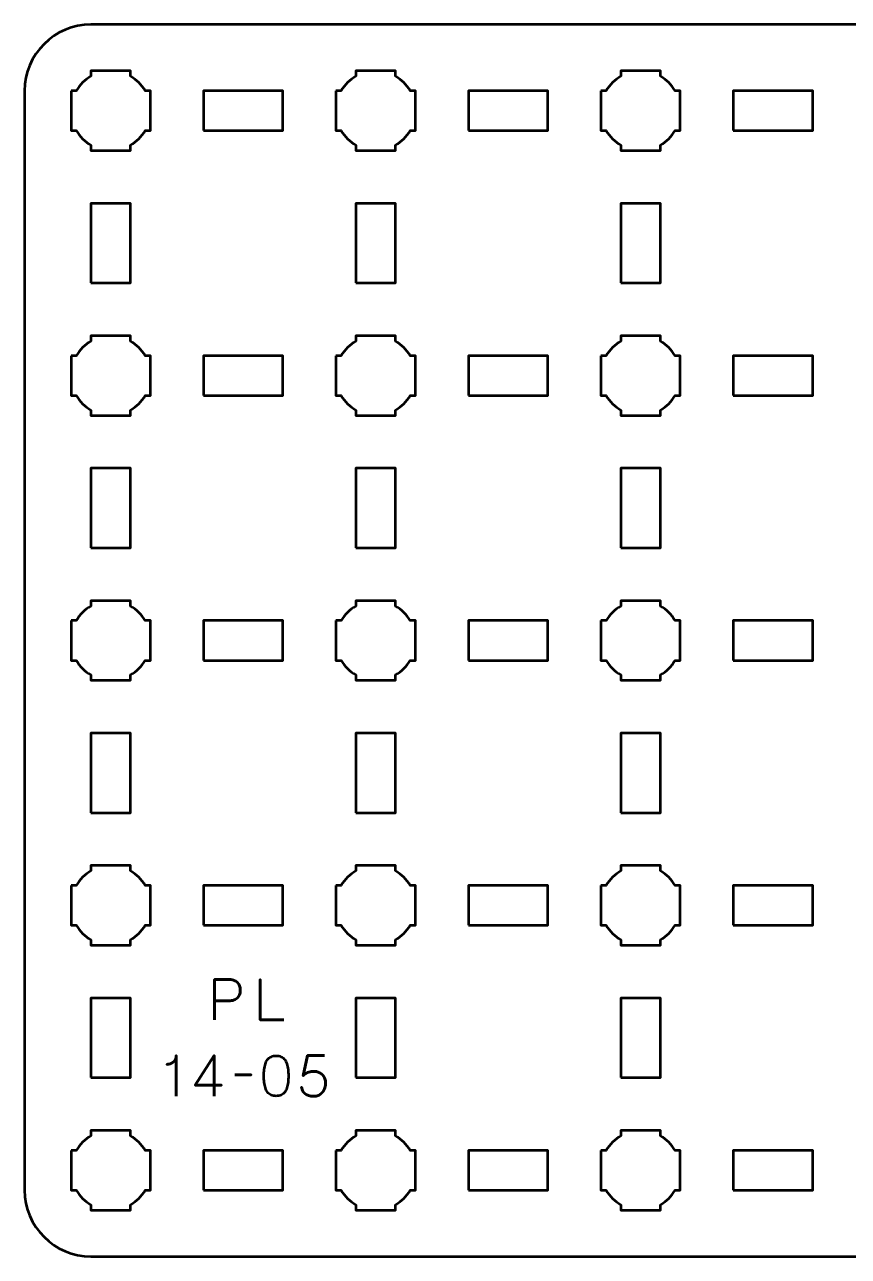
# Model space of a CAD drawing. Header units: centimetres. Extents: x -24.1 to 3.1, y -19.5 to -10.2.
# Drawn here: x -24.15 to -17.93, y -19.5 to -10.2 of the extents above; entities that cross this region are included whole.
import ezdxf

# ---------------------------------------------------------------- set-up
doc = ezdxf.new("R2010")
doc.units = ezdxf.units.CM
doc.header["$MEASUREMENT"] = 0
doc.layers.add('Layer 1', color=7, linetype='Continuous')

msp = doc.modelspace()

# ---------------------------------------------------------------- linework, layer by layer
at = {"layer": 'Layer 1', "color": 250, "lineweight": 53}
for points in [[(-22.8, -11), (-22.2, -11), (-22.2, -10.7), (-22.8, -10.7), (-22.8, -11)], [(-20.8, -11), (-20.2, -11), (-20.2, -10.7), (-20.8, -10.7), (-20.8, -11)], [(-18.8, -11), (-18.2, -11), (-18.2, -10.7), (-18.8, -10.7), (-18.8, -11)], [(-23.65, -12.15), (-23.35, -12.15), (-23.35, -11.55), (-23.65, -11.55), (-23.65, -12.15)], [(-21.65, -12.15), (-21.35, -12.15), (-21.35, -11.55), (-21.65, -11.55), (-21.65, -12.15)], [(-19.65, -12.15), (-19.35, -12.15), (-19.35, -11.55), (-19.65, -11.55), (-19.65, -12.15)], [(-22.8, -13), (-22.2, -13), (-22.2, -12.7), (-22.8, -12.7), (-22.8, -13)], [(-20.8, -13), (-20.2, -13), (-20.2, -12.7), (-20.8, -12.7), (-20.8, -13)], [(-18.8, -13), (-18.2, -13), (-18.2, -12.7), (-18.8, -12.7), (-18.8, -13)], [(-23.65, -14.15), (-23.35, -14.15), (-23.35, -13.55), (-23.65, -13.55), (-23.65, -14.15)], [(-21.65, -14.15), (-21.35, -14.15), (-21.35, -13.55), (-21.65, -13.55), (-21.65, -14.15)], [(-19.65, -14.15), (-19.35, -14.15), (-19.35, -13.55), (-19.65, -13.55), (-19.65, -14.15)], [(-22.8, -15), (-22.2, -15), (-22.2, -14.7), (-22.8, -14.7), (-22.8, -15)], [(-20.8, -15), (-20.2, -15), (-20.2, -14.7), (-20.8, -14.7), (-20.8, -15)], [(-18.8, -15), (-18.2, -15), (-18.2, -14.7), (-18.8, -14.7), (-18.8, -15)], [(-23.65, -16.15), (-23.35, -16.15), (-23.35, -15.55), (-23.65, -15.55), (-23.65, -16.15)], [(-21.65, -16.15), (-21.35, -16.15), (-21.35, -15.55), (-21.65, -15.55), (-21.65, -16.15)], [(-19.65, -16.15), (-19.35, -16.15), (-19.35, -15.55), (-19.65, -15.55), (-19.65, -16.15)], [(-22.8, -17), (-22.2, -17), (-22.2, -16.7), (-22.8, -16.7), (-22.8, -17)], [(-20.8, -17), (-20.2, -17), (-20.2, -16.7), (-20.8, -16.7), (-20.8, -17)], [(-18.8, -17), (-18.2, -17), (-18.2, -16.7), (-18.8, -16.7), (-18.8, -17)], [(-23.65, -18.15), (-23.35, -18.15), (-23.35, -17.55), (-23.65, -17.55), (-23.65, -18.15)], [(-21.65, -18.15), (-21.35, -18.15), (-21.35, -17.55), (-21.65, -17.55), (-21.65, -18.15)], [(-19.65, -18.15), (-19.35, -18.15), (-19.35, -17.55), (-19.65, -17.55), (-19.65, -18.15)], [(-22.8, -19), (-22.2, -19), (-22.2, -18.7), (-22.8, -18.7), (-22.8, -19)], [(-20.8, -19), (-20.2, -19), (-20.2, -18.7), (-20.8, -18.7), (-20.8, -19)], [(-18.8, -19), (-18.2, -19), (-18.2, -18.7), (-18.8, -18.7), (-18.8, -19)]]:
    msp.add_lwpolyline(points, close=True, dxfattribs=at)
msp.add_open_spline([(-24.15, -19), (-24.15, -19), (-24.15, -10.7), (-24.15, -10.7), (-24.15, -10.7), (-24.15, -10.42391), (-23.92609, -10.2), (-23.65, -10.2), (-23.65, -10.2), (-23.65, -10.2), (2.65, -10.2), (2.65, -10.2), (2.65, -10.2), (2.92609, -10.2), (3.15, -10.42391), (3.15, -10.7), (3.15, -10.7), (3.15, -10.7), (3.15, -19), (3.15, -19), (3.15, -19), (3.15, -19.27609), (2.92609, -19.5), (2.65, -19.5), (2.65, -19.5), (2.65, -19.5), (-23.65, -19.5), (-23.65, -19.5), (-23.65, -19.5), (-23.92609, -19.5), (-24.15, -19.27609), (-24.15, -19)], degree=3, knots=[0, 0, 0, 0, 0.125, 0.125, 0.125, 0.125, 0.25, 0.25, 0.25, 0.25, 0.375, 0.375, 0.375, 0.375, 0.5, 0.5, 0.5, 0.5, 0.625, 0.625, 0.625, 0.625, 0.75, 0.75, 0.75, 0.75, 0.875, 0.875, 0.875, 0.875, 1, 1, 1, 1], dxfattribs=at)
at = {"layer": 'Layer 1', "lineweight": 53}
for points in [[(-23.8, -10.7), (-23.8, -10.7), (-23.75985, -10.7), (-23.75985, -10.7), (-23.75985, -10.7), (-23.7335, -10.65447), (-23.69553, -10.6165), (-23.65, -10.59015), (-23.65, -10.59015), (-23.65, -10.59015), (-23.65, -10.55), (-23.65, -10.55), (-23.65, -10.55), (-23.65, -10.55), (-23.5, -10.55), (-23.5, -10.55), (-23.5, -10.55), (-23.5, -10.55), (-23.35, -10.55), (-23.35, -10.55), (-23.35, -10.55), (-23.35, -10.55), (-23.35, -10.59015), (-23.35, -10.59015), (-23.35, -10.59015), (-23.30447, -10.6165), (-23.2665, -10.65447), (-23.24015, -10.7), (-23.24015, -10.7), (-23.24015, -10.7), (-23.2, -10.7), (-23.2, -10.7), (-23.2, -10.7), (-23.2, -10.7), (-23.2, -10.85), (-23.2, -10.85), (-23.2, -10.85), (-23.2, -10.85), (-23.2, -11), (-23.2, -11), (-23.2, -11), (-23.2, -11), (-23.24015, -11), (-23.24015, -11), (-23.24015, -11), (-23.2665, -11.04553), (-23.30447, -11.0835), (-23.35, -11.10985), (-23.35, -11.10985), (-23.35, -11.10985), (-23.35, -11.15), (-23.35, -11.15), (-23.35, -11.15), (-23.35, -11.15), (-23.5, -11.15), (-23.5, -11.15), (-23.5, -11.15), (-23.5, -11.15), (-23.65, -11.15), (-23.65, -11.15), (-23.65, -11.15), (-23.65, -11.15), (-23.65, -11.10985), (-23.65, -11.10985), (-23.65, -11.10985), (-23.69553, -11.0835), (-23.7335, -11.04553), (-23.75985, -11), (-23.75985, -11), (-23.75985, -11), (-23.8, -11), (-23.8, -11), (-23.8, -11), (-23.8, -11), (-23.8, -10.85), (-23.8, -10.85), (-23.8, -10.85), (-23.8, -10.85), (-23.8, -10.7), (-23.8, -10.7)], [(-21.8, -10.7), (-21.8, -10.7), (-21.75985, -10.7), (-21.75985, -10.7), (-21.75985, -10.7), (-21.7335, -10.65447), (-21.69553, -10.6165), (-21.65, -10.59015), (-21.65, -10.59015), (-21.65, -10.59015), (-21.65, -10.55), (-21.65, -10.55), (-21.65, -10.55), (-21.65, -10.55), (-21.5, -10.55), (-21.5, -10.55), (-21.5, -10.55), (-21.5, -10.55), (-21.35, -10.55), (-21.35, -10.55), (-21.35, -10.55), (-21.35, -10.55), (-21.35, -10.59015), (-21.35, -10.59015), (-21.35, -10.59015), (-21.30447, -10.6165), (-21.2665, -10.65447), (-21.24015, -10.7), (-21.24015, -10.7), (-21.24015, -10.7), (-21.2, -10.7), (-21.2, -10.7), (-21.2, -10.7), (-21.2, -10.7), (-21.2, -10.85), (-21.2, -10.85), (-21.2, -10.85), (-21.2, -10.85), (-21.2, -11), (-21.2, -11), (-21.2, -11), (-21.2, -11), (-21.24015, -11), (-21.24015, -11), (-21.24015, -11), (-21.2665, -11.04553), (-21.30447, -11.0835), (-21.35, -11.10985), (-21.35, -11.10985), (-21.35, -11.10985), (-21.35, -11.15), (-21.35, -11.15), (-21.35, -11.15), (-21.35, -11.15), (-21.5, -11.15), (-21.5, -11.15), (-21.5, -11.15), (-21.5, -11.15), (-21.65, -11.15), (-21.65, -11.15), (-21.65, -11.15), (-21.65, -11.15), (-21.65, -11.10985), (-21.65, -11.10985), (-21.65, -11.10985), (-21.69553, -11.0835), (-21.7335, -11.04553), (-21.75985, -11), (-21.75985, -11), (-21.75985, -11), (-21.8, -11), (-21.8, -11), (-21.8, -11), (-21.8, -11), (-21.8, -10.85), (-21.8, -10.85), (-21.8, -10.85), (-21.8, -10.85), (-21.8, -10.7), (-21.8, -10.7)], [(-19.8, -10.7), (-19.8, -10.7), (-19.75985, -10.7), (-19.75985, -10.7), (-19.75985, -10.7), (-19.7335, -10.65447), (-19.69553, -10.6165), (-19.65, -10.59015), (-19.65, -10.59015), (-19.65, -10.59015), (-19.65, -10.55), (-19.65, -10.55), (-19.65, -10.55), (-19.65, -10.55), (-19.5, -10.55), (-19.5, -10.55), (-19.5, -10.55), (-19.5, -10.55), (-19.35, -10.55), (-19.35, -10.55), (-19.35, -10.55), (-19.35, -10.55), (-19.35, -10.59015), (-19.35, -10.59015), (-19.35, -10.59015), (-19.30447, -10.6165), (-19.2665, -10.65447), (-19.24015, -10.7), (-19.24015, -10.7), (-19.24015, -10.7), (-19.2, -10.7), (-19.2, -10.7), (-19.2, -10.7), (-19.2, -10.7), (-19.2, -10.85), (-19.2, -10.85), (-19.2, -10.85), (-19.2, -10.85), (-19.2, -11), (-19.2, -11), (-19.2, -11), (-19.2, -11), (-19.24015, -11), (-19.24015, -11), (-19.24015, -11), (-19.2665, -11.04553), (-19.30447, -11.0835), (-19.35, -11.10985), (-19.35, -11.10985), (-19.35, -11.10985), (-19.35, -11.15), (-19.35, -11.15), (-19.35, -11.15), (-19.35, -11.15), (-19.5, -11.15), (-19.5, -11.15), (-19.5, -11.15), (-19.5, -11.15), (-19.65, -11.15), (-19.65, -11.15), (-19.65, -11.15), (-19.65, -11.15), (-19.65, -11.10985), (-19.65, -11.10985), (-19.65, -11.10985), (-19.69553, -11.0835), (-19.7335, -11.04553), (-19.75985, -11), (-19.75985, -11), (-19.75985, -11), (-19.8, -11), (-19.8, -11), (-19.8, -11), (-19.8, -11), (-19.8, -10.85), (-19.8, -10.85), (-19.8, -10.85), (-19.8, -10.85), (-19.8, -10.7), (-19.8, -10.7)], [(-23.8, -12.7), (-23.8, -12.7), (-23.75985, -12.7), (-23.75985, -12.7), (-23.75985, -12.7), (-23.7335, -12.65447), (-23.69553, -12.6165), (-23.65, -12.59015), (-23.65, -12.59015), (-23.65, -12.59015), (-23.65, -12.55), (-23.65, -12.55), (-23.65, -12.55), (-23.65, -12.55), (-23.5, -12.55), (-23.5, -12.55), (-23.5, -12.55), (-23.5, -12.55), (-23.35, -12.55), (-23.35, -12.55), (-23.35, -12.55), (-23.35, -12.55), (-23.35, -12.59015), (-23.35, -12.59015), (-23.35, -12.59015), (-23.30447, -12.6165), (-23.2665, -12.65447), (-23.24015, -12.7), (-23.24015, -12.7), (-23.24015, -12.7), (-23.2, -12.7), (-23.2, -12.7), (-23.2, -12.7), (-23.2, -12.7), (-23.2, -12.85), (-23.2, -12.85), (-23.2, -12.85), (-23.2, -12.85), (-23.2, -13), (-23.2, -13), (-23.2, -13), (-23.2, -13), (-23.24015, -13), (-23.24015, -13), (-23.24015, -13), (-23.2665, -13.04553), (-23.30447, -13.0835), (-23.35, -13.10985), (-23.35, -13.10985), (-23.35, -13.10985), (-23.35, -13.15), (-23.35, -13.15), (-23.35, -13.15), (-23.35, -13.15), (-23.5, -13.15), (-23.5, -13.15), (-23.5, -13.15), (-23.5, -13.15), (-23.65, -13.15), (-23.65, -13.15), (-23.65, -13.15), (-23.65, -13.15), (-23.65, -13.10985), (-23.65, -13.10985), (-23.65, -13.10985), (-23.69553, -13.0835), (-23.7335, -13.04553), (-23.75985, -13), (-23.75985, -13), (-23.75985, -13), (-23.8, -13), (-23.8, -13), (-23.8, -13), (-23.8, -13), (-23.8, -12.85), (-23.8, -12.85), (-23.8, -12.85), (-23.8, -12.85), (-23.8, -12.7), (-23.8, -12.7)], [(-21.8, -12.7), (-21.8, -12.7), (-21.75985, -12.7), (-21.75985, -12.7), (-21.75985, -12.7), (-21.7335, -12.65447), (-21.69553, -12.6165), (-21.65, -12.59015), (-21.65, -12.59015), (-21.65, -12.59015), (-21.65, -12.55), (-21.65, -12.55), (-21.65, -12.55), (-21.65, -12.55), (-21.5, -12.55), (-21.5, -12.55), (-21.5, -12.55), (-21.5, -12.55), (-21.35, -12.55), (-21.35, -12.55), (-21.35, -12.55), (-21.35, -12.55), (-21.35, -12.59015), (-21.35, -12.59015), (-21.35, -12.59015), (-21.30447, -12.6165), (-21.2665, -12.65447), (-21.24015, -12.7), (-21.24015, -12.7), (-21.24015, -12.7), (-21.2, -12.7), (-21.2, -12.7), (-21.2, -12.7), (-21.2, -12.7), (-21.2, -12.85), (-21.2, -12.85), (-21.2, -12.85), (-21.2, -12.85), (-21.2, -13), (-21.2, -13), (-21.2, -13), (-21.2, -13), (-21.24015, -13), (-21.24015, -13), (-21.24015, -13), (-21.2665, -13.04553), (-21.30447, -13.0835), (-21.35, -13.10985), (-21.35, -13.10985), (-21.35, -13.10985), (-21.35, -13.15), (-21.35, -13.15), (-21.35, -13.15), (-21.35, -13.15), (-21.5, -13.15), (-21.5, -13.15), (-21.5, -13.15), (-21.5, -13.15), (-21.65, -13.15), (-21.65, -13.15), (-21.65, -13.15), (-21.65, -13.15), (-21.65, -13.10985), (-21.65, -13.10985), (-21.65, -13.10985), (-21.69553, -13.0835), (-21.7335, -13.04553), (-21.75985, -13), (-21.75985, -13), (-21.75985, -13), (-21.8, -13), (-21.8, -13), (-21.8, -13), (-21.8, -13), (-21.8, -12.85), (-21.8, -12.85), (-21.8, -12.85), (-21.8, -12.85), (-21.8, -12.7), (-21.8, -12.7)], [(-19.8, -12.7), (-19.8, -12.7), (-19.75985, -12.7), (-19.75985, -12.7), (-19.75985, -12.7), (-19.7335, -12.65447), (-19.69553, -12.6165), (-19.65, -12.59015), (-19.65, -12.59015), (-19.65, -12.59015), (-19.65, -12.55), (-19.65, -12.55), (-19.65, -12.55), (-19.65, -12.55), (-19.5, -12.55), (-19.5, -12.55), (-19.5, -12.55), (-19.5, -12.55), (-19.35, -12.55), (-19.35, -12.55), (-19.35, -12.55), (-19.35, -12.55), (-19.35, -12.59015), (-19.35, -12.59015), (-19.35, -12.59015), (-19.30447, -12.6165), (-19.2665, -12.65447), (-19.24015, -12.7), (-19.24015, -12.7), (-19.24015, -12.7), (-19.2, -12.7), (-19.2, -12.7), (-19.2, -12.7), (-19.2, -12.7), (-19.2, -12.85), (-19.2, -12.85), (-19.2, -12.85), (-19.2, -12.85), (-19.2, -13), (-19.2, -13), (-19.2, -13), (-19.2, -13), (-19.24015, -13), (-19.24015, -13), (-19.24015, -13), (-19.2665, -13.04553), (-19.30447, -13.0835), (-19.35, -13.10985), (-19.35, -13.10985), (-19.35, -13.10985), (-19.35, -13.15), (-19.35, -13.15), (-19.35, -13.15), (-19.35, -13.15), (-19.5, -13.15), (-19.5, -13.15), (-19.5, -13.15), (-19.5, -13.15), (-19.65, -13.15), (-19.65, -13.15), (-19.65, -13.15), (-19.65, -13.15), (-19.65, -13.10985), (-19.65, -13.10985), (-19.65, -13.10985), (-19.69553, -13.0835), (-19.7335, -13.04553), (-19.75985, -13), (-19.75985, -13), (-19.75985, -13), (-19.8, -13), (-19.8, -13), (-19.8, -13), (-19.8, -13), (-19.8, -12.85), (-19.8, -12.85), (-19.8, -12.85), (-19.8, -12.85), (-19.8, -12.7), (-19.8, -12.7)], [(-23.8, -14.7), (-23.8, -14.7), (-23.75985, -14.7), (-23.75985, -14.7), (-23.75985, -14.7), (-23.7335, -14.65447), (-23.69553, -14.6165), (-23.65, -14.59015), (-23.65, -14.59015), (-23.65, -14.59015), (-23.65, -14.55), (-23.65, -14.55), (-23.65, -14.55), (-23.65, -14.55), (-23.5, -14.55), (-23.5, -14.55), (-23.5, -14.55), (-23.5, -14.55), (-23.35, -14.55), (-23.35, -14.55), (-23.35, -14.55), (-23.35, -14.55), (-23.35, -14.59015), (-23.35, -14.59015), (-23.35, -14.59015), (-23.30447, -14.6165), (-23.2665, -14.65447), (-23.24015, -14.7), (-23.24015, -14.7), (-23.24015, -14.7), (-23.2, -14.7), (-23.2, -14.7), (-23.2, -14.7), (-23.2, -14.7), (-23.2, -14.85), (-23.2, -14.85), (-23.2, -14.85), (-23.2, -14.85), (-23.2, -15), (-23.2, -15), (-23.2, -15), (-23.2, -15), (-23.24015, -15), (-23.24015, -15), (-23.24015, -15), (-23.2665, -15.04553), (-23.30447, -15.0835), (-23.35, -15.10985), (-23.35, -15.10985), (-23.35, -15.10985), (-23.35, -15.15), (-23.35, -15.15), (-23.35, -15.15), (-23.35, -15.15), (-23.5, -15.15), (-23.5, -15.15), (-23.5, -15.15), (-23.5, -15.15), (-23.65, -15.15), (-23.65, -15.15), (-23.65, -15.15), (-23.65, -15.15), (-23.65, -15.10985), (-23.65, -15.10985), (-23.65, -15.10985), (-23.69553, -15.0835), (-23.7335, -15.04553), (-23.75985, -15), (-23.75985, -15), (-23.75985, -15), (-23.8, -15), (-23.8, -15), (-23.8, -15), (-23.8, -15), (-23.8, -14.85), (-23.8, -14.85), (-23.8, -14.85), (-23.8, -14.85), (-23.8, -14.7), (-23.8, -14.7)], [(-21.8, -14.7), (-21.8, -14.7), (-21.75985, -14.7), (-21.75985, -14.7), (-21.75985, -14.7), (-21.7335, -14.65447), (-21.69553, -14.6165), (-21.65, -14.59015), (-21.65, -14.59015), (-21.65, -14.59015), (-21.65, -14.55), (-21.65, -14.55), (-21.65, -14.55), (-21.65, -14.55), (-21.5, -14.55), (-21.5, -14.55), (-21.5, -14.55), (-21.5, -14.55), (-21.35, -14.55), (-21.35, -14.55), (-21.35, -14.55), (-21.35, -14.55), (-21.35, -14.59015), (-21.35, -14.59015), (-21.35, -14.59015), (-21.30447, -14.6165), (-21.2665, -14.65447), (-21.24015, -14.7), (-21.24015, -14.7), (-21.24015, -14.7), (-21.2, -14.7), (-21.2, -14.7), (-21.2, -14.7), (-21.2, -14.7), (-21.2, -14.85), (-21.2, -14.85), (-21.2, -14.85), (-21.2, -14.85), (-21.2, -15), (-21.2, -15), (-21.2, -15), (-21.2, -15), (-21.24015, -15), (-21.24015, -15), (-21.24015, -15), (-21.2665, -15.04553), (-21.30447, -15.0835), (-21.35, -15.10985), (-21.35, -15.10985), (-21.35, -15.10985), (-21.35, -15.15), (-21.35, -15.15), (-21.35, -15.15), (-21.35, -15.15), (-21.5, -15.15), (-21.5, -15.15), (-21.5, -15.15), (-21.5, -15.15), (-21.65, -15.15), (-21.65, -15.15), (-21.65, -15.15), (-21.65, -15.15), (-21.65, -15.10985), (-21.65, -15.10985), (-21.65, -15.10985), (-21.69553, -15.0835), (-21.7335, -15.04553), (-21.75985, -15), (-21.75985, -15), (-21.75985, -15), (-21.8, -15), (-21.8, -15), (-21.8, -15), (-21.8, -15), (-21.8, -14.85), (-21.8, -14.85), (-21.8, -14.85), (-21.8, -14.85), (-21.8, -14.7), (-21.8, -14.7)], [(-19.8, -14.7), (-19.8, -14.7), (-19.75985, -14.7), (-19.75985, -14.7), (-19.75985, -14.7), (-19.7335, -14.65447), (-19.69553, -14.6165), (-19.65, -14.59015), (-19.65, -14.59015), (-19.65, -14.59015), (-19.65, -14.55), (-19.65, -14.55), (-19.65, -14.55), (-19.65, -14.55), (-19.5, -14.55), (-19.5, -14.55), (-19.5, -14.55), (-19.5, -14.55), (-19.35, -14.55), (-19.35, -14.55), (-19.35, -14.55), (-19.35, -14.55), (-19.35, -14.59015), (-19.35, -14.59015), (-19.35, -14.59015), (-19.30447, -14.6165), (-19.2665, -14.65447), (-19.24015, -14.7), (-19.24015, -14.7), (-19.24015, -14.7), (-19.2, -14.7), (-19.2, -14.7), (-19.2, -14.7), (-19.2, -14.7), (-19.2, -14.85), (-19.2, -14.85), (-19.2, -14.85), (-19.2, -14.85), (-19.2, -15), (-19.2, -15), (-19.2, -15), (-19.2, -15), (-19.24015, -15), (-19.24015, -15), (-19.24015, -15), (-19.2665, -15.04553), (-19.30447, -15.0835), (-19.35, -15.10985), (-19.35, -15.10985), (-19.35, -15.10985), (-19.35, -15.15), (-19.35, -15.15), (-19.35, -15.15), (-19.35, -15.15), (-19.5, -15.15), (-19.5, -15.15), (-19.5, -15.15), (-19.5, -15.15), (-19.65, -15.15), (-19.65, -15.15), (-19.65, -15.15), (-19.65, -15.15), (-19.65, -15.10985), (-19.65, -15.10985), (-19.65, -15.10985), (-19.69553, -15.0835), (-19.7335, -15.04553), (-19.75985, -15), (-19.75985, -15), (-19.75985, -15), (-19.8, -15), (-19.8, -15), (-19.8, -15), (-19.8, -15), (-19.8, -14.85), (-19.8, -14.85), (-19.8, -14.85), (-19.8, -14.85), (-19.8, -14.7), (-19.8, -14.7)], [(-23.8, -16.7), (-23.8, -16.7), (-23.75985, -16.7), (-23.75985, -16.7), (-23.75985, -16.7), (-23.7335, -16.65447), (-23.69553, -16.6165), (-23.65, -16.59015), (-23.65, -16.59015), (-23.65, -16.59015), (-23.65, -16.55), (-23.65, -16.55), (-23.65, -16.55), (-23.65, -16.55), (-23.5, -16.55), (-23.5, -16.55), (-23.5, -16.55), (-23.5, -16.55), (-23.35, -16.55), (-23.35, -16.55), (-23.35, -16.55), (-23.35, -16.55), (-23.35, -16.59015), (-23.35, -16.59015), (-23.35, -16.59015), (-23.30447, -16.6165), (-23.2665, -16.65447), (-23.24015, -16.7), (-23.24015, -16.7), (-23.24015, -16.7), (-23.2, -16.7), (-23.2, -16.7), (-23.2, -16.7), (-23.2, -16.7), (-23.2, -16.85), (-23.2, -16.85), (-23.2, -16.85), (-23.2, -16.85), (-23.2, -17), (-23.2, -17), (-23.2, -17), (-23.2, -17), (-23.24015, -17), (-23.24015, -17), (-23.24015, -17), (-23.2665, -17.04553), (-23.30447, -17.0835), (-23.35, -17.10985), (-23.35, -17.10985), (-23.35, -17.10985), (-23.35, -17.15), (-23.35, -17.15), (-23.35, -17.15), (-23.35, -17.15), (-23.5, -17.15), (-23.5, -17.15), (-23.5, -17.15), (-23.5, -17.15), (-23.65, -17.15), (-23.65, -17.15), (-23.65, -17.15), (-23.65, -17.15), (-23.65, -17.10985), (-23.65, -17.10985), (-23.65, -17.10985), (-23.69553, -17.0835), (-23.7335, -17.04553), (-23.75985, -17), (-23.75985, -17), (-23.75985, -17), (-23.8, -17), (-23.8, -17), (-23.8, -17), (-23.8, -17), (-23.8, -16.85), (-23.8, -16.85), (-23.8, -16.85), (-23.8, -16.85), (-23.8, -16.7), (-23.8, -16.7)], [(-21.8, -16.7), (-21.8, -16.7), (-21.75985, -16.7), (-21.75985, -16.7), (-21.75985, -16.7), (-21.7335, -16.65447), (-21.69553, -16.6165), (-21.65, -16.59015), (-21.65, -16.59015), (-21.65, -16.59015), (-21.65, -16.55), (-21.65, -16.55), (-21.65, -16.55), (-21.65, -16.55), (-21.5, -16.55), (-21.5, -16.55), (-21.5, -16.55), (-21.5, -16.55), (-21.35, -16.55), (-21.35, -16.55), (-21.35, -16.55), (-21.35, -16.55), (-21.35, -16.59015), (-21.35, -16.59015), (-21.35, -16.59015), (-21.30447, -16.6165), (-21.2665, -16.65447), (-21.24015, -16.7), (-21.24015, -16.7), (-21.24015, -16.7), (-21.2, -16.7), (-21.2, -16.7), (-21.2, -16.7), (-21.2, -16.7), (-21.2, -16.85), (-21.2, -16.85), (-21.2, -16.85), (-21.2, -16.85), (-21.2, -17), (-21.2, -17), (-21.2, -17), (-21.2, -17), (-21.24015, -17), (-21.24015, -17), (-21.24015, -17), (-21.2665, -17.04553), (-21.30447, -17.0835), (-21.35, -17.10985), (-21.35, -17.10985), (-21.35, -17.10985), (-21.35, -17.15), (-21.35, -17.15), (-21.35, -17.15), (-21.35, -17.15), (-21.5, -17.15), (-21.5, -17.15), (-21.5, -17.15), (-21.5, -17.15), (-21.65, -17.15), (-21.65, -17.15), (-21.65, -17.15), (-21.65, -17.15), (-21.65, -17.10985), (-21.65, -17.10985), (-21.65, -17.10985), (-21.69553, -17.0835), (-21.7335, -17.04553), (-21.75985, -17), (-21.75985, -17), (-21.75985, -17), (-21.8, -17), (-21.8, -17), (-21.8, -17), (-21.8, -17), (-21.8, -16.85), (-21.8, -16.85), (-21.8, -16.85), (-21.8, -16.85), (-21.8, -16.7), (-21.8, -16.7)], [(-19.8, -16.7), (-19.8, -16.7), (-19.75985, -16.7), (-19.75985, -16.7), (-19.75985, -16.7), (-19.7335, -16.65447), (-19.69553, -16.6165), (-19.65, -16.59015), (-19.65, -16.59015), (-19.65, -16.59015), (-19.65, -16.55), (-19.65, -16.55), (-19.65, -16.55), (-19.65, -16.55), (-19.5, -16.55), (-19.5, -16.55), (-19.5, -16.55), (-19.5, -16.55), (-19.35, -16.55), (-19.35, -16.55), (-19.35, -16.55), (-19.35, -16.55), (-19.35, -16.59015), (-19.35, -16.59015), (-19.35, -16.59015), (-19.30447, -16.6165), (-19.2665, -16.65447), (-19.24015, -16.7), (-19.24015, -16.7), (-19.24015, -16.7), (-19.2, -16.7), (-19.2, -16.7), (-19.2, -16.7), (-19.2, -16.7), (-19.2, -16.85), (-19.2, -16.85), (-19.2, -16.85), (-19.2, -16.85), (-19.2, -17), (-19.2, -17), (-19.2, -17), (-19.2, -17), (-19.24015, -17), (-19.24015, -17), (-19.24015, -17), (-19.2665, -17.04553), (-19.30447, -17.0835), (-19.35, -17.10985), (-19.35, -17.10985), (-19.35, -17.10985), (-19.35, -17.15), (-19.35, -17.15), (-19.35, -17.15), (-19.35, -17.15), (-19.5, -17.15), (-19.5, -17.15), (-19.5, -17.15), (-19.5, -17.15), (-19.65, -17.15), (-19.65, -17.15), (-19.65, -17.15), (-19.65, -17.15), (-19.65, -17.10985), (-19.65, -17.10985), (-19.65, -17.10985), (-19.69553, -17.0835), (-19.7335, -17.04553), (-19.75985, -17), (-19.75985, -17), (-19.75985, -17), (-19.8, -17), (-19.8, -17), (-19.8, -17), (-19.8, -17), (-19.8, -16.85), (-19.8, -16.85), (-19.8, -16.85), (-19.8, -16.85), (-19.8, -16.7), (-19.8, -16.7)], [(-23.8, -18.7), (-23.8, -18.7), (-23.75985, -18.7), (-23.75985, -18.7), (-23.75985, -18.7), (-23.7335, -18.65447), (-23.69553, -18.6165), (-23.65, -18.59015), (-23.65, -18.59015), (-23.65, -18.59015), (-23.65, -18.55), (-23.65, -18.55), (-23.65, -18.55), (-23.65, -18.55), (-23.5, -18.55), (-23.5, -18.55), (-23.5, -18.55), (-23.5, -18.55), (-23.35, -18.55), (-23.35, -18.55), (-23.35, -18.55), (-23.35, -18.55), (-23.35, -18.59015), (-23.35, -18.59015), (-23.35, -18.59015), (-23.30447, -18.6165), (-23.2665, -18.65447), (-23.24015, -18.7), (-23.24015, -18.7), (-23.24015, -18.7), (-23.2, -18.7), (-23.2, -18.7), (-23.2, -18.7), (-23.2, -18.7), (-23.2, -18.85), (-23.2, -18.85), (-23.2, -18.85), (-23.2, -18.85), (-23.2, -19), (-23.2, -19), (-23.2, -19), (-23.2, -19), (-23.24015, -19), (-23.24015, -19), (-23.24015, -19), (-23.2665, -19.04553), (-23.30447, -19.0835), (-23.35, -19.10985), (-23.35, -19.10985), (-23.35, -19.10985), (-23.35, -19.15), (-23.35, -19.15), (-23.35, -19.15), (-23.35, -19.15), (-23.5, -19.15), (-23.5, -19.15), (-23.5, -19.15), (-23.5, -19.15), (-23.65, -19.15), (-23.65, -19.15), (-23.65, -19.15), (-23.65, -19.15), (-23.65, -19.10985), (-23.65, -19.10985), (-23.65, -19.10985), (-23.69553, -19.0835), (-23.7335, -19.04553), (-23.75985, -19), (-23.75985, -19), (-23.75985, -19), (-23.8, -19), (-23.8, -19), (-23.8, -19), (-23.8, -19), (-23.8, -18.85), (-23.8, -18.85), (-23.8, -18.85), (-23.8, -18.85), (-23.8, -18.7), (-23.8, -18.7)], [(-21.8, -18.7), (-21.8, -18.7), (-21.75985, -18.7), (-21.75985, -18.7), (-21.75985, -18.7), (-21.7335, -18.65447), (-21.69553, -18.6165), (-21.65, -18.59015), (-21.65, -18.59015), (-21.65, -18.59015), (-21.65, -18.55), (-21.65, -18.55), (-21.65, -18.55), (-21.65, -18.55), (-21.5, -18.55), (-21.5, -18.55), (-21.5, -18.55), (-21.5, -18.55), (-21.35, -18.55), (-21.35, -18.55), (-21.35, -18.55), (-21.35, -18.55), (-21.35, -18.59015), (-21.35, -18.59015), (-21.35, -18.59015), (-21.30447, -18.6165), (-21.2665, -18.65447), (-21.24015, -18.7), (-21.24015, -18.7), (-21.24015, -18.7), (-21.2, -18.7), (-21.2, -18.7), (-21.2, -18.7), (-21.2, -18.7), (-21.2, -18.85), (-21.2, -18.85), (-21.2, -18.85), (-21.2, -18.85), (-21.2, -19), (-21.2, -19), (-21.2, -19), (-21.2, -19), (-21.24015, -19), (-21.24015, -19), (-21.24015, -19), (-21.2665, -19.04553), (-21.30447, -19.0835), (-21.35, -19.10985), (-21.35, -19.10985), (-21.35, -19.10985), (-21.35, -19.15), (-21.35, -19.15), (-21.35, -19.15), (-21.35, -19.15), (-21.5, -19.15), (-21.5, -19.15), (-21.5, -19.15), (-21.5, -19.15), (-21.65, -19.15), (-21.65, -19.15), (-21.65, -19.15), (-21.65, -19.15), (-21.65, -19.10985), (-21.65, -19.10985), (-21.65, -19.10985), (-21.69553, -19.0835), (-21.7335, -19.04553), (-21.75985, -19), (-21.75985, -19), (-21.75985, -19), (-21.8, -19), (-21.8, -19), (-21.8, -19), (-21.8, -19), (-21.8, -18.85), (-21.8, -18.85), (-21.8, -18.85), (-21.8, -18.85), (-21.8, -18.7), (-21.8, -18.7)], [(-19.8, -18.7), (-19.8, -18.7), (-19.75985, -18.7), (-19.75985, -18.7), (-19.75985, -18.7), (-19.7335, -18.65447), (-19.69553, -18.6165), (-19.65, -18.59015), (-19.65, -18.59015), (-19.65, -18.59015), (-19.65, -18.55), (-19.65, -18.55), (-19.65, -18.55), (-19.65, -18.55), (-19.5, -18.55), (-19.5, -18.55), (-19.5, -18.55), (-19.5, -18.55), (-19.35, -18.55), (-19.35, -18.55), (-19.35, -18.55), (-19.35, -18.55), (-19.35, -18.59015), (-19.35, -18.59015), (-19.35, -18.59015), (-19.30447, -18.6165), (-19.2665, -18.65447), (-19.24015, -18.7), (-19.24015, -18.7), (-19.24015, -18.7), (-19.2, -18.7), (-19.2, -18.7), (-19.2, -18.7), (-19.2, -18.7), (-19.2, -18.85), (-19.2, -18.85), (-19.2, -18.85), (-19.2, -18.85), (-19.2, -19), (-19.2, -19), (-19.2, -19), (-19.2, -19), (-19.24015, -19), (-19.24015, -19), (-19.24015, -19), (-19.2665, -19.04553), (-19.30447, -19.0835), (-19.35, -19.10985), (-19.35, -19.10985), (-19.35, -19.10985), (-19.35, -19.15), (-19.35, -19.15), (-19.35, -19.15), (-19.35, -19.15), (-19.5, -19.15), (-19.5, -19.15), (-19.5, -19.15), (-19.5, -19.15), (-19.65, -19.15), (-19.65, -19.15), (-19.65, -19.15), (-19.65, -19.15), (-19.65, -19.10985), (-19.65, -19.10985), (-19.65, -19.10985), (-19.69553, -19.0835), (-19.7335, -19.04553), (-19.75985, -19), (-19.75985, -19), (-19.75985, -19), (-19.8, -19), (-19.8, -19), (-19.8, -19), (-19.8, -19), (-19.8, -18.85), (-19.8, -18.85), (-19.8, -18.85), (-19.8, -18.85), (-19.8, -18.7), (-19.8, -18.7)]]:
    msp.add_open_spline(points, degree=3, knots=[0, 0, 0, 0, 0.05, 0.05, 0.05, 0.05, 0.1, 0.1, 0.1, 0.1, 0.15, 0.15, 0.15, 0.15, 0.2, 0.2, 0.2, 0.2, 0.25, 0.25, 0.25, 0.25, 0.3, 0.3, 0.3, 0.3, 0.35, 0.35, 0.35, 0.35, 0.4, 0.4, 0.4, 0.4, 0.45, 0.45, 0.45, 0.45, 0.5, 0.5, 0.5, 0.5, 0.55, 0.55, 0.55, 0.55, 0.6, 0.6, 0.6, 0.6, 0.65, 0.65, 0.65, 0.65, 0.7, 0.7, 0.7, 0.7, 0.75, 0.75, 0.75, 0.75, 0.8, 0.8, 0.8, 0.8, 0.85, 0.85, 0.85, 0.85, 0.9, 0.9, 0.9, 0.9, 0.95, 0.95, 0.95, 0.95, 1, 1, 1, 1], dxfattribs=at)
at = {"layer": 'Layer 1', "color": 5, "lineweight": 53}
for points, knots in [([(-22.71762, -17.71432), (-22.71762, -17.71432), (-22.71762, -17.4091), (-22.71762, -17.4091), (-22.71762, -17.4091), (-22.71762, -17.4091), (-22.62025, -17.4091), (-22.62025, -17.4091), (-22.62025, -17.4091), (-22.60078, -17.40917), (-22.58477, -17.41136), (-22.57214, -17.41559), (-22.57214, -17.41559), (-22.55958, -17.41975), (-22.5497, -17.42554), (-22.54257, -17.43288), (-22.54257, -17.43288), (-22.53545, -17.44014), (-22.53037, -17.44847), (-22.52726, -17.45785), (-22.52726, -17.45785), (-22.52423, -17.46724), (-22.52247, -17.47704), (-22.52204, -17.48742), (-22.52204, -17.48742), (-22.52155, -17.49779), (-22.52275, -17.50795), (-22.52557, -17.51782), (-22.52557, -17.51782), (-22.52846, -17.5277), (-22.53333, -17.53666), (-22.54032, -17.54471), (-22.54032, -17.54471), (-22.54723, -17.55275), (-22.55661, -17.55917), (-22.5684, -17.5639), (-22.5684, -17.5639), (-22.58018, -17.56869), (-22.59478, -17.57109), (-22.61221, -17.57123), (-22.61221, -17.57123), (-22.61221, -17.57123), (-22.71762, -17.57123), (-22.71762, -17.57123), (-22.71762, -17.57123), (-22.71762, -17.57123), (-22.61221, -17.57123), (-22.61221, -17.57123), (-22.61221, -17.57123), (-22.59514, -17.57109), (-22.58067, -17.56869), (-22.56896, -17.5639), (-22.56896, -17.5639), (-22.55718, -17.55917), (-22.54779, -17.55275), (-22.54074, -17.54471), (-22.54074, -17.54471), (-22.53375, -17.53666), (-22.52874, -17.5277), (-22.52578, -17.51782), (-22.52578, -17.51782), (-22.52282, -17.50795), (-22.52155, -17.49779), (-22.52204, -17.48742), (-22.52204, -17.48742), (-22.52247, -17.47704), (-22.52423, -17.46724), (-22.5274, -17.45785), (-22.5274, -17.45785), (-22.53051, -17.44847), (-22.53573, -17.44014), (-22.54286, -17.43288), (-22.54286, -17.43288), (-22.55005, -17.42554), (-22.55993, -17.41975), (-22.57249, -17.41559), (-22.57249, -17.41559), (-22.58512, -17.41136), (-22.60099, -17.40917), (-22.62025, -17.4091), (-22.62025, -17.4091), (-22.62025, -17.4091), (-22.71762, -17.4091), (-22.71762, -17.4091), (-22.71762, -17.4091), (-22.71762, -17.4091), (-22.71762, -17.71432), (-22.71762, -17.71432)], [0, 0, 0, 0, 0.0454545, 0.0454545, 0.0454545, 0.0454545, 0.0909091, 0.0909091, 0.0909091, 0.0909091, 0.1363636, 0.1363636, 0.1363636, 0.1363636, 0.1818182, 0.1818182, 0.1818182, 0.1818182, 0.2272727, 0.2272727, 0.2272727, 0.2272727, 0.2727273, 0.2727273, 0.2727273, 0.2727273, 0.3181818, 0.3181818, 0.3181818, 0.3181818, 0.3636364, 0.3636364, 0.3636364, 0.3636364, 0.4090909, 0.4090909, 0.4090909, 0.4090909, 0.4545455, 0.4545455, 0.4545455, 0.4545455, 0.5, 0.5, 0.5, 0.5, 0.5454545, 0.5454545, 0.5454545, 0.5454545, 0.5909091, 0.5909091, 0.5909091, 0.5909091, 0.6363636, 0.6363636, 0.6363636, 0.6363636, 0.6818182, 0.6818182, 0.6818182, 0.6818182, 0.7272727, 0.7272727, 0.7272727, 0.7272727, 0.7727273, 0.7727273, 0.7727273, 0.7727273, 0.8181818, 0.8181818, 0.8181818, 0.8181818, 0.8636364, 0.8636364, 0.8636364, 0.8636364, 0.9090909, 0.9090909, 0.9090909, 0.9090909, 0.9545455, 0.9545455, 0.9545455, 0.9545455, 1, 1, 1, 1]), ([(-22.19312, -17.71432), (-22.19312, -17.71432), (-22.37134, -17.71432), (-22.37134, -17.71432), (-22.37134, -17.71432), (-22.37134, -17.71432), (-22.37134, -17.4091), (-22.37134, -17.4091), (-22.37134, -17.4091), (-22.37134, -17.4091), (-22.37134, -17.71432), (-22.37134, -17.71432), (-22.37134, -17.71432), (-22.37134, -17.71432), (-22.19312, -17.71432), (-22.19312, -17.71432)], [0, 0, 0, 0, 0.25, 0.25, 0.25, 0.25, 0.5, 0.5, 0.5, 0.5, 0.75, 0.75, 0.75, 0.75, 1, 1, 1, 1]), ([(-23.00485, -18.28963), (-23.00485, -18.28963), (-23.00485, -17.98441), (-23.00485, -17.98441), (-23.00485, -17.98441), (-23.00492, -17.99478), (-23.00676, -18.00367), (-23.01029, -18.01108), (-23.01029, -18.01108), (-23.01374, -18.01856), (-23.01833, -18.0247), (-23.02397, -18.02963), (-23.02397, -18.02963), (-23.02962, -18.03457), (-23.03569, -18.03852), (-23.04218, -18.04149), (-23.04218, -18.04149), (-23.04867, -18.04438), (-23.05495, -18.04657), (-23.06102, -18.04791), (-23.06102, -18.04791), (-23.06715, -18.04932), (-23.07238, -18.05017), (-23.07682, -18.05045), (-23.07682, -18.05045), (-23.07238, -18.05017), (-23.06715, -18.04932), (-23.06102, -18.04791), (-23.06102, -18.04791), (-23.05495, -18.04657), (-23.04867, -18.04438), (-23.04218, -18.04149), (-23.04218, -18.04149), (-23.03569, -18.03852), (-23.02962, -18.03457), (-23.02397, -18.02963), (-23.02397, -18.02963), (-23.01833, -18.0247), (-23.01374, -18.01856), (-23.01029, -18.01108), (-23.01029, -18.01108), (-23.00676, -18.00367), (-23.00492, -17.99478), (-23.00485, -17.98441), (-23.00485, -17.98441), (-23.00485, -17.98441), (-23.00485, -18.28963), (-23.00485, -18.28963)], [0, 0, 0, 0, 0.0833333, 0.0833333, 0.0833333, 0.0833333, 0.1666667, 0.1666667, 0.1666667, 0.1666667, 0.25, 0.25, 0.25, 0.25, 0.3333333, 0.3333333, 0.3333333, 0.3333333, 0.4166667, 0.4166667, 0.4166667, 0.4166667, 0.5, 0.5, 0.5, 0.5, 0.5833333, 0.5833333, 0.5833333, 0.5833333, 0.6666667, 0.6666667, 0.6666667, 0.6666667, 0.75, 0.75, 0.75, 0.75, 0.8333333, 0.8333333, 0.8333333, 0.8333333, 0.9166667, 0.9166667, 0.9166667, 0.9166667, 1, 1, 1, 1]), ([(-22.71869, -18.28963), (-22.71869, -18.28963), (-22.71869, -17.98441), (-22.71869, -17.98441), (-22.71869, -17.98441), (-22.71869, -17.98441), (-22.86262, -18.20835), (-22.86262, -18.20835), (-22.86262, -18.20835), (-22.86262, -18.20835), (-22.6645, -18.20835), (-22.6645, -18.20835), (-22.6645, -18.20835), (-22.6645, -18.20835), (-22.86262, -18.20835), (-22.86262, -18.20835), (-22.86262, -18.20835), (-22.86262, -18.20835), (-22.71869, -17.98441), (-22.71869, -17.98441), (-22.71869, -17.98441), (-22.71869, -17.98441), (-22.71869, -18.28963), (-22.71869, -18.28963)], [0, 0, 0, 0, 0.1666667, 0.1666667, 0.1666667, 0.1666667, 0.3333333, 0.3333333, 0.3333333, 0.3333333, 0.5, 0.5, 0.5, 0.5, 0.6666667, 0.6666667, 0.6666667, 0.6666667, 0.8333333, 0.8333333, 0.8333333, 0.8333333, 1, 1, 1, 1]), ([(-22.25133, -18.28963), (-22.23652, -18.28956), (-22.22375, -18.28695), (-22.21309, -18.28187), (-22.21309, -18.28187), (-22.20251, -18.27679), (-22.19369, -18.26952), (-22.18664, -18.26028), (-22.18664, -18.26028), (-22.17965, -18.25097), (-22.17415, -18.23996), (-22.17006, -18.22726), (-22.17006, -18.22726), (-22.16603, -18.21456), (-22.16314, -18.20066), (-22.16152, -18.18542), (-22.16152, -18.18542), (-22.15982, -18.17018), (-22.15898, -18.15416), (-22.15905, -18.13723), (-22.15905, -18.13723), (-22.15898, -18.12037), (-22.15982, -18.10435), (-22.16152, -18.08918), (-22.16152, -18.08918), (-22.16314, -18.07401), (-22.16603, -18.06004), (-22.17006, -18.04734), (-22.17006, -18.04734), (-22.17415, -18.03471), (-22.17965, -18.02371), (-22.18664, -18.01432), (-22.18664, -18.01432), (-22.19369, -18.00501), (-22.20251, -17.99774), (-22.21309, -17.99266), (-22.21309, -17.99266), (-22.22375, -17.98751), (-22.23652, -17.9849), (-22.25133, -17.98483), (-22.25133, -17.98483), (-22.26615, -17.9849), (-22.27892, -17.98751), (-22.28958, -17.99266), (-22.28958, -17.99266), (-22.30016, -17.99774), (-22.30898, -18.00501), (-22.31603, -18.01432), (-22.31603, -18.01432), (-22.32302, -18.02371), (-22.32852, -18.03471), (-22.33261, -18.04734), (-22.33261, -18.04734), (-22.33664, -18.06004), (-22.33953, -18.07401), (-22.34115, -18.08918), (-22.34115, -18.08918), (-22.34284, -18.10435), (-22.34369, -18.12037), (-22.34362, -18.13723), (-22.34362, -18.13723), (-22.34369, -18.15416), (-22.34284, -18.17018), (-22.34115, -18.18542), (-22.34115, -18.18542), (-22.33953, -18.20066), (-22.33664, -18.21456), (-22.33261, -18.22726), (-22.33261, -18.22726), (-22.32852, -18.23996), (-22.32302, -18.25097), (-22.31603, -18.26028), (-22.31603, -18.26028), (-22.30898, -18.26952), (-22.30016, -18.27679), (-22.28958, -18.28187), (-22.28958, -18.28187), (-22.27892, -18.28695), (-22.26615, -18.28956), (-22.25133, -18.28963)], [0, 0, 0, 0, 0.05, 0.05, 0.05, 0.05, 0.1, 0.1, 0.1, 0.1, 0.15, 0.15, 0.15, 0.15, 0.2, 0.2, 0.2, 0.2, 0.25, 0.25, 0.25, 0.25, 0.3, 0.3, 0.3, 0.3, 0.35, 0.35, 0.35, 0.35, 0.4, 0.4, 0.4, 0.4, 0.45, 0.45, 0.45, 0.45, 0.5, 0.5, 0.5, 0.5, 0.55, 0.55, 0.55, 0.55, 0.6, 0.6, 0.6, 0.6, 0.65, 0.65, 0.65, 0.65, 0.7, 0.7, 0.7, 0.7, 0.75, 0.75, 0.75, 0.75, 0.8, 0.8, 0.8, 0.8, 0.85, 0.85, 0.85, 0.85, 0.9, 0.9, 0.9, 0.9, 0.95, 0.95, 0.95, 0.95, 1, 1, 1, 1]), ([(-22.25133, -18.28963), (-22.23652, -18.28956), (-22.22375, -18.28695), (-22.21309, -18.28187), (-22.21309, -18.28187), (-22.20251, -18.27679), (-22.19369, -18.26952), (-22.18664, -18.26028), (-22.18664, -18.26028), (-22.17965, -18.25097), (-22.17415, -18.23996), (-22.17006, -18.22726), (-22.17006, -18.22726), (-22.16603, -18.21456), (-22.16314, -18.20066), (-22.16152, -18.18542), (-22.16152, -18.18542), (-22.15982, -18.17018), (-22.15898, -18.15416), (-22.15905, -18.13723), (-22.15905, -18.13723), (-22.15898, -18.12037), (-22.15982, -18.10435), (-22.16152, -18.08918), (-22.16152, -18.08918), (-22.16314, -18.07401), (-22.16603, -18.06004), (-22.17006, -18.04734), (-22.17006, -18.04734), (-22.17415, -18.03471), (-22.17965, -18.02371), (-22.18664, -18.01432), (-22.18664, -18.01432), (-22.19369, -18.00501), (-22.20251, -17.99774), (-22.21309, -17.99266), (-22.21309, -17.99266), (-22.22375, -17.98751), (-22.23652, -17.9849), (-22.25133, -17.98483), (-22.25133, -17.98483), (-22.26615, -17.9849), (-22.27892, -17.98751), (-22.28958, -17.99266), (-22.28958, -17.99266), (-22.30016, -17.99774), (-22.30898, -18.00501), (-22.31603, -18.01432), (-22.31603, -18.01432), (-22.32302, -18.02371), (-22.32852, -18.03471), (-22.33261, -18.04734), (-22.33261, -18.04734), (-22.33664, -18.06004), (-22.33953, -18.07401), (-22.34115, -18.08918), (-22.34115, -18.08918), (-22.34284, -18.10435), (-22.34369, -18.12037), (-22.34362, -18.13723), (-22.34362, -18.13723), (-22.34369, -18.15416), (-22.34284, -18.17018), (-22.34115, -18.18542), (-22.34115, -18.18542), (-22.33953, -18.20066), (-22.33664, -18.21456), (-22.33261, -18.22726), (-22.33261, -18.22726), (-22.32852, -18.23996), (-22.32302, -18.25097), (-22.31603, -18.26028), (-22.31603, -18.26028), (-22.30898, -18.26952), (-22.30016, -18.27679), (-22.28958, -18.28187), (-22.28958, -18.28187), (-22.27892, -18.28695), (-22.26615, -18.28956), (-22.25133, -18.28963)], [0, 0, 0, 0, 0.05, 0.05, 0.05, 0.05, 0.1, 0.1, 0.1, 0.1, 0.15, 0.15, 0.15, 0.15, 0.2, 0.2, 0.2, 0.2, 0.25, 0.25, 0.25, 0.25, 0.3, 0.3, 0.3, 0.3, 0.35, 0.35, 0.35, 0.35, 0.4, 0.4, 0.4, 0.4, 0.45, 0.45, 0.45, 0.45, 0.5, 0.5, 0.5, 0.5, 0.55, 0.55, 0.55, 0.55, 0.6, 0.6, 0.6, 0.6, 0.65, 0.65, 0.65, 0.65, 0.7, 0.7, 0.7, 0.7, 0.75, 0.75, 0.75, 0.75, 0.8, 0.8, 0.8, 0.8, 0.85, 0.85, 0.85, 0.85, 0.9, 0.9, 0.9, 0.9, 0.95, 0.95, 0.95, 0.95, 1, 1, 1, 1]), ([(-21.88727, -17.98441), (-21.88727, -17.98441), (-22.01427, -17.98441), (-22.01427, -17.98441), (-22.01427, -17.98441), (-22.01427, -17.98441), (-22.04814, -18.13596), (-22.04814, -18.13596), (-22.04814, -18.13596), (-22.04221, -18.13088), (-22.03657, -18.1263), (-22.03113, -18.12227), (-22.03113, -18.12227), (-22.02577, -18.11825), (-22.02013, -18.11487), (-22.01413, -18.11204), (-22.01413, -18.11204), (-22.0082, -18.10922), (-22.00143, -18.1071), (-21.99381, -18.10562), (-21.99381, -18.10562), (-21.98626, -18.10414), (-21.97723, -18.10336), (-21.96686, -18.10336), (-21.96686, -18.10336), (-21.95839, -18.10336), (-21.94992, -18.10449), (-21.94146, -18.10682), (-21.94146, -18.10682), (-21.93299, -18.10908), (-21.92495, -18.11254), (-21.91733, -18.11712), (-21.91733, -18.11712), (-21.90964, -18.12178), (-21.90286, -18.12757), (-21.89694, -18.13455), (-21.89694, -18.13455), (-21.89094, -18.14154), (-21.88621, -18.14972), (-21.88283, -18.1591), (-21.88283, -18.1591), (-21.87937, -18.16849), (-21.87761, -18.17914), (-21.87754, -18.19099), (-21.87754, -18.19099), (-21.87746, -18.19537), (-21.87796, -18.20087), (-21.87895, -18.20736), (-21.87895, -18.20736), (-21.87986, -18.21385), (-21.88156, -18.22091), (-21.88396, -18.22839), (-21.88396, -18.22839), (-21.88635, -18.23587), (-21.88974, -18.24328), (-21.89404, -18.25061), (-21.89404, -18.25061), (-21.89835, -18.25795), (-21.90385, -18.26465), (-21.91048, -18.27072), (-21.91048, -18.27072), (-21.91712, -18.27679), (-21.92516, -18.28166), (-21.93454, -18.28533), (-21.93454, -18.28533), (-21.944, -18.28892), (-21.95508, -18.29083), (-21.9677, -18.2909), (-21.9677, -18.2909), (-21.9828, -18.29083), (-21.9955, -18.28921), (-22.0058, -18.28617), (-22.0058, -18.28617), (-22.01611, -18.28307), (-22.0245, -18.27905), (-22.03099, -18.27397), (-22.03099, -18.27397), (-22.03755, -18.26889), (-22.04263, -18.26331), (-22.0463, -18.25725), (-22.0463, -18.25725), (-22.04997, -18.25118), (-22.05272, -18.24511), (-22.05456, -18.23904), (-22.05456, -18.23904), (-22.05639, -18.23297), (-22.0578, -18.2274), (-22.05872, -18.22232), (-22.05872, -18.22232), (-22.0578, -18.2274), (-22.05639, -18.23297), (-22.05456, -18.23904), (-22.05456, -18.23904), (-22.05272, -18.24511), (-22.04997, -18.25118), (-22.0463, -18.25725), (-22.0463, -18.25725), (-22.04263, -18.26331), (-22.03755, -18.26889), (-22.03099, -18.27397), (-22.03099, -18.27397), (-22.0245, -18.27905), (-22.01611, -18.28307), (-22.0058, -18.28617), (-22.0058, -18.28617), (-21.9955, -18.28921), (-21.9828, -18.29083), (-21.9677, -18.2909), (-21.9677, -18.2909), (-21.95508, -18.29083), (-21.944, -18.28892), (-21.93454, -18.28533), (-21.93454, -18.28533), (-21.92516, -18.28166), (-21.91712, -18.27679), (-21.91048, -18.27072), (-21.91048, -18.27072), (-21.90385, -18.26465), (-21.89835, -18.25795), (-21.89404, -18.25061), (-21.89404, -18.25061), (-21.88974, -18.24328), (-21.88635, -18.23587), (-21.88396, -18.22839), (-21.88396, -18.22839), (-21.88156, -18.22091), (-21.87986, -18.21385), (-21.87895, -18.20736), (-21.87895, -18.20736), (-21.87796, -18.20087), (-21.87746, -18.19537), (-21.87754, -18.19099), (-21.87754, -18.19099), (-21.87761, -18.17914), (-21.87937, -18.16849), (-21.88283, -18.1591), (-21.88283, -18.1591), (-21.88621, -18.14972), (-21.89094, -18.14154), (-21.89694, -18.13455), (-21.89694, -18.13455), (-21.90286, -18.12757), (-21.90964, -18.12178), (-21.91733, -18.11712), (-21.91733, -18.11712), (-21.92495, -18.11254), (-21.93299, -18.10908), (-21.94146, -18.10682), (-21.94146, -18.10682), (-21.94992, -18.10449), (-21.95839, -18.10336), (-21.96686, -18.10336), (-21.96686, -18.10336), (-21.97723, -18.10336), (-21.98626, -18.10414), (-21.99381, -18.10562), (-21.99381, -18.10562), (-22.00143, -18.1071), (-22.0082, -18.10922), (-22.01413, -18.11204), (-22.01413, -18.11204), (-22.02013, -18.11487), (-22.02577, -18.11825), (-22.03113, -18.12227), (-22.03113, -18.12227), (-22.03657, -18.1263), (-22.04221, -18.13088), (-22.04814, -18.13596), (-22.04814, -18.13596), (-22.04814, -18.13596), (-22.01427, -17.98441), (-22.01427, -17.98441), (-22.01427, -17.98441), (-22.01427, -17.98441), (-21.88727, -17.98441), (-21.88727, -17.98441)], [0, 0, 0, 0, 0.0227273, 0.0227273, 0.0227273, 0.0227273, 0.0454545, 0.0454545, 0.0454545, 0.0454545, 0.0681818, 0.0681818, 0.0681818, 0.0681818, 0.0909091, 0.0909091, 0.0909091, 0.0909091, 0.1136364, 0.1136364, 0.1136364, 0.1136364, 0.1363636, 0.1363636, 0.1363636, 0.1363636, 0.1590909, 0.1590909, 0.1590909, 0.1590909, 0.1818182, 0.1818182, 0.1818182, 0.1818182, 0.2045455, 0.2045455, 0.2045455, 0.2045455, 0.2272727, 0.2272727, 0.2272727, 0.2272727, 0.25, 0.25, 0.25, 0.25, 0.2727273, 0.2727273, 0.2727273, 0.2727273, 0.2954545, 0.2954545, 0.2954545, 0.2954545, 0.3181818, 0.3181818, 0.3181818, 0.3181818, 0.3409091, 0.3409091, 0.3409091, 0.3409091, 0.3636364, 0.3636364, 0.3636364, 0.3636364, 0.3863636, 0.3863636, 0.3863636, 0.3863636, 0.4090909, 0.4090909, 0.4090909, 0.4090909, 0.4318182, 0.4318182, 0.4318182, 0.4318182, 0.4545455, 0.4545455, 0.4545455, 0.4545455, 0.4772727, 0.4772727, 0.4772727, 0.4772727, 0.5, 0.5, 0.5, 0.5, 0.5227273, 0.5227273, 0.5227273, 0.5227273, 0.5454545, 0.5454545, 0.5454545, 0.5454545, 0.5681818, 0.5681818, 0.5681818, 0.5681818, 0.5909091, 0.5909091, 0.5909091, 0.5909091, 0.6136364, 0.6136364, 0.6136364, 0.6136364, 0.6363636, 0.6363636, 0.6363636, 0.6363636, 0.6590909, 0.6590909, 0.6590909, 0.6590909, 0.6818182, 0.6818182, 0.6818182, 0.6818182, 0.7045455, 0.7045455, 0.7045455, 0.7045455, 0.7272727, 0.7272727, 0.7272727, 0.7272727, 0.75, 0.75, 0.75, 0.75, 0.7727273, 0.7727273, 0.7727273, 0.7727273, 0.7954545, 0.7954545, 0.7954545, 0.7954545, 0.8181818, 0.8181818, 0.8181818, 0.8181818, 0.8409091, 0.8409091, 0.8409091, 0.8409091, 0.8636364, 0.8636364, 0.8636364, 0.8636364, 0.8863636, 0.8863636, 0.8863636, 0.8863636, 0.9090909, 0.9090909, 0.9090909, 0.9090909, 0.9318182, 0.9318182, 0.9318182, 0.9318182, 0.9545455, 0.9545455, 0.9545455, 0.9545455, 0.9772727, 0.9772727, 0.9772727, 0.9772727, 1, 1, 1, 1]), ([(-22.56375, -18.13003), (-22.56375, -18.13003), (-22.44056, -18.13003), (-22.44056, -18.13003), (-22.44056, -18.13003), (-22.44056, -18.13003), (-22.56375, -18.13003), (-22.56375, -18.13003)], [0, 0, 0, 0, 0.5, 0.5, 0.5, 0.5, 1, 1, 1, 1])]:
    msp.add_open_spline(points, degree=3, knots=knots, dxfattribs=at)

doc.saveas('drawing.dxf')
